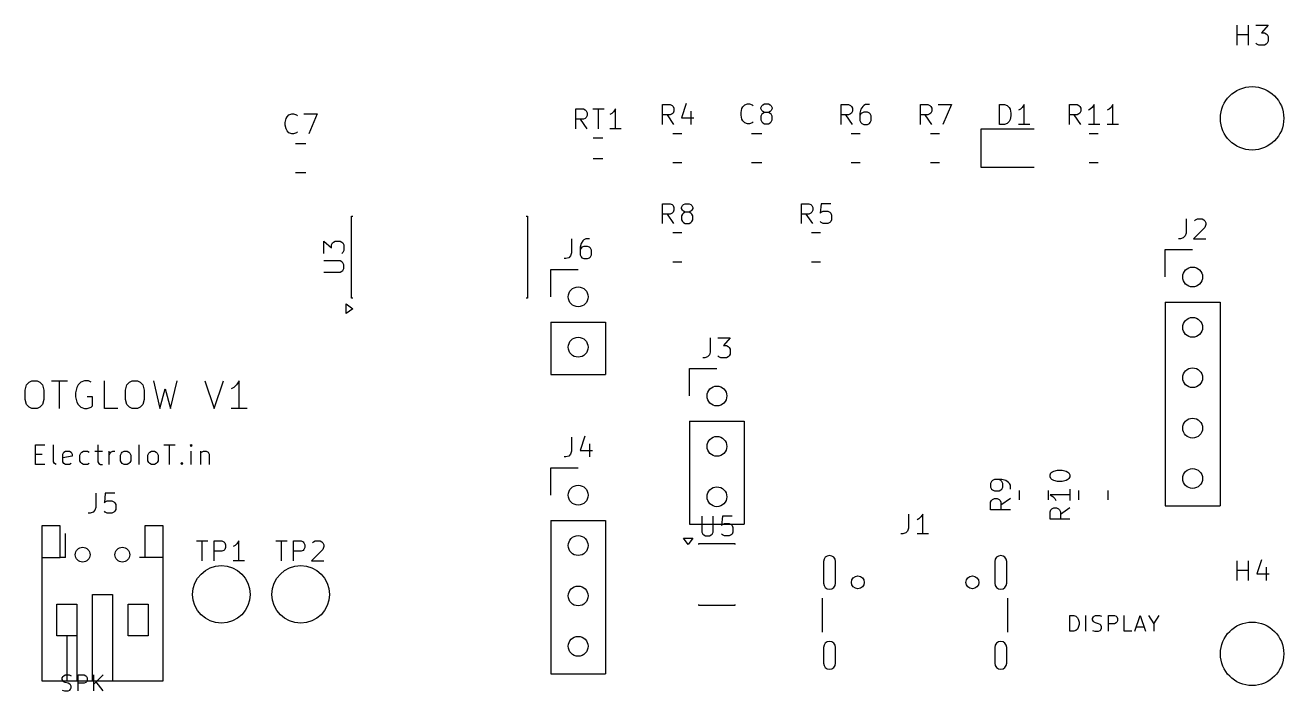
# Model space of a CAD drawing. Header units: millimetres. Extents: x 50 to 177, y -82 to -48.
# Drawn here: x 113.1 to 176.6, y -81.9 to -48.3 of the extents above; entities that cross this region are included whole.
import ezdxf

# ---------------------------------------------------------------- set-up
doc = ezdxf.new("R2010")
doc.units = ezdxf.units.MM
doc.layers.add('F.Silkscreen', color=41, linetype='CONTINUOUS', true_color=0xf2eda1)

msp = doc.modelspace()

# ---------------------------------------------------------------- linework, layer by layer
at = {"layer": 'F.Silkscreen', "linetype": 'CONTINUOUS'}
for p, q in [((174.238095, -49.304819), (174.238095, -48.304819)), ((174.238095, -48.781009), (174.809523, -48.781009)), ((174.809523, -49.304819), (174.809523, -48.304819)), ((175.190476, -48.304819), (175.809523, -48.304819)), ((175.809523, -48.304819), (175.47619, -48.685771)), ((175.47619, -48.685771), (175.619047, -48.685771)), ((175.619047, -48.685771), (175.714285, -48.73339)), ((175.714285, -48.73339), (175.761904, -48.781009)), ((175.761904, -48.781009), (175.809523, -48.876247)), ((175.809523, -48.876247), (175.809523, -49.114342)), ((175.238095, -49.2572), (175.190476, -49.20958)), ((175.333333, -49.304819), (175.238095, -49.2572)), ((175.619047, -49.304819), (175.333333, -49.304819)), ((175.714285, -49.2572), (175.619047, -49.304819)), ((175.761904, -49.20958), (175.714285, -49.2572)), ((175.809523, -49.114342), (175.761904, -49.20958)), ((140.880952, -53.524819), (140.880952, -52.524819)), ((140.880952, -52.524819), (141.261904, -52.524819)), ((141.261904, -52.524819), (141.357142, -52.572438)), ((141.357142, -52.572438), (141.404761, -52.620057)), ((141.404761, -52.620057), (141.45238, -52.715295)), ((141.738095, -52.524819), (142.309523, -52.524819)), ((142.023809, -53.524819), (142.023809, -52.524819)), ((142.785714, -52.667676), (142.690476, -52.762914)), ((142.880952, -52.524819), (142.785714, -52.667676)), ((142.880952, -53.524819), (142.880952, -52.524819)), ((145.261905, -53.304819), (145.261905, -52.304819)), ((145.261905, -52.304819), (145.642857, -52.304819)), ((145.642857, -52.304819), (145.738095, -52.352438)), ((145.738095, -52.352438), (145.785714, -52.400057)), ((145.785714, -52.400057), (145.833333, -52.495295)), ((145.833333, -52.638152), (145.785714, -52.73339)), ((145.833333, -52.495295), (145.833333, -52.638152)), ((146.452381, -52.2572), (146.214286, -52.971485)), ((146.690476, -52.638152), (146.690476, -53.304819)), ((149.214286, -52.70339), (149.261905, -52.512914)), ((149.214286, -52.846247), (149.214286, -52.70339)), ((149.261905, -52.512914), (149.309524, -52.417676)), ((149.309524, -52.417676), (149.404762, -52.322438)), ((149.404762, -52.322438), (149.547619, -52.274819)), ((149.547619, -52.274819), (149.642857, -52.274819)), ((149.642857, -52.274819), (149.785714, -52.322438)), ((149.785714, -52.322438), (149.833333, -52.370057)), ((150.214286, -52.465295), (150.261905, -52.370057)), ((150.214286, -52.512914), (150.214286, -52.465295)), ((150.261905, -52.608152), (150.214286, -52.512914)), ((150.261905, -52.370057), (150.309524, -52.322438)), ((150.309524, -52.655771), (150.261905, -52.608152)), ((150.309524, -52.322438), (150.404762, -52.274819)), ((150.404762, -52.70339), (150.309524, -52.655771)), ((150.404762, -52.70339), (150.309524, -52.751009)), ((150.404762, -52.274819), (150.595238, -52.274819)), ((150.595238, -52.70339), (150.404762, -52.70339)), ((150.595238, -52.274819), (150.690476, -52.322438)), ((150.690476, -52.655771), (150.595238, -52.70339)), ((150.690476, -52.751009), (150.595238, -52.70339)), ((150.690476, -52.322438), (150.738095, -52.370057)), ((150.738095, -52.608152), (150.690476, -52.655771)), ((150.738095, -52.370057), (150.785714, -52.465295)), ((150.785714, -52.512914), (150.738095, -52.608152)), ((150.785714, -52.465295), (150.785714, -52.512914)), ((154.261905, -53.304819), (154.261905, -52.304819)), ((154.261905, -52.304819), (154.642857, -52.304819)), ((154.642857, -52.304819), (154.738095, -52.352438)), ((154.738095, -52.352438), (154.785714, -52.400057)), ((154.785714, -52.400057), (154.833333, -52.495295)), ((154.833333, -52.638152), (154.785714, -52.73339)), ((154.833333, -52.495295), (154.833333, -52.638152)), ((155.261905, -52.542914), (155.214286, -52.73339)), ((155.357143, -52.400057), (155.261905, -52.542914)), ((155.404762, -52.685771), (155.309524, -52.73339)), ((155.404762, -52.352438), (155.357143, -52.400057)), ((155.5, -52.304819), (155.404762, -52.352438)), ((155.595238, -52.685771), (155.404762, -52.685771)), ((155.690476, -52.304819), (155.5, -52.304819)), ((155.690476, -52.73339), (155.595238, -52.685771)), ((158.261905, -53.304819), (158.261905, -52.304819)), ((158.261905, -52.304819), (158.642857, -52.304819)), ((158.642857, -52.304819), (158.738095, -52.352438)), ((158.738095, -52.352438), (158.785714, -52.400057)), ((158.785714, -52.400057), (158.833333, -52.495295)), ((158.833333, -52.638152), (158.785714, -52.73339)), ((158.833333, -52.495295), (158.833333, -52.638152)), ((159.166667, -52.304819), (159.833333, -52.304819)), ((159.833333, -52.304819), (159.404762, -53.304819)), ((162.261905, -53.304819), (162.261905, -52.304819)), ((162.261905, -52.304819), (162.5, -52.304819)), ((162.5, -52.304819), (162.642857, -52.352438)), ((162.642857, -52.352438), (162.738095, -52.447676)), ((162.738095, -52.447676), (162.785714, -52.542914)), ((162.785714, -52.542914), (162.833333, -52.73339)), ((163.309524, -52.542914), (163.214286, -52.590533)), ((163.404762, -52.447676), (163.309524, -52.542914)), ((163.5, -52.304819), (163.404762, -52.447676)), ((163.5, -53.304819), (163.5, -52.304819)), ((165.785714, -53.304819), (165.785714, -52.304819)), ((165.785714, -52.304819), (166.166666, -52.304819)), ((166.166666, -52.304819), (166.261904, -52.352438)), ((166.261904, -52.352438), (166.309523, -52.400057)), ((166.309523, -52.400057), (166.357142, -52.495295)), ((166.357142, -52.638152), (166.309523, -52.73339)), ((166.357142, -52.495295), (166.357142, -52.638152)), ((166.833333, -52.542914), (166.738095, -52.590533)), ((166.928571, -52.447676), (166.833333, -52.542914)), ((167.023809, -52.304819), (166.928571, -52.447676)), ((167.023809, -53.304819), (167.023809, -52.304819)), ((167.785714, -52.542914), (167.690476, -52.590533)), ((167.880952, -52.447676), (167.785714, -52.542914)), ((167.97619, -52.304819), (167.880952, -52.447676)), ((167.97619, -53.304819), (167.97619, -52.304819)), ((126.214286, -53.20339), (126.261905, -53.012914)), ((126.214286, -53.346247), (126.214286, -53.20339)), ((126.261905, -53.012914), (126.309524, -52.917676)), ((126.309524, -52.917676), (126.404762, -52.822438)), ((126.404762, -52.822438), (126.547619, -52.774819)), ((126.547619, -52.774819), (126.642857, -52.774819)), ((126.642857, -52.774819), (126.785714, -52.822438)), ((126.785714, -52.822438), (126.833333, -52.870057)), ((127.166667, -52.774819), (127.833333, -52.774819)), ((127.833333, -52.774819), (127.404762, -53.774819)), ((141.261904, -53.048628), (140.880952, -53.048628)), ((141.45238, -53.524819), (141.119047, -53.048628)), ((141.357142, -53.001009), (141.261904, -53.048628)), ((141.404761, -52.95339), (141.357142, -53.001009)), ((141.45238, -52.858152), (141.404761, -52.95339)), ((141.45238, -52.715295), (141.45238, -52.858152)), ((142.690476, -52.762914), (142.595238, -52.810533)), ((145.642857, -52.828628), (145.261905, -52.828628)), ((145.833333, -53.304819), (145.5, -52.828628)), ((145.738095, -52.781009), (145.642857, -52.828628)), ((145.785714, -52.73339), (145.738095, -52.781009)), ((146.214286, -52.971485), (146.833333, -52.971485)), ((149.261905, -53.036723), (149.214286, -52.846247)), ((149.309524, -53.131961), (149.261905, -53.036723)), ((149.404762, -53.2272), (149.309524, -53.131961)), ((149.547619, -53.274819), (149.404762, -53.2272)), ((149.642857, -53.274819), (149.547619, -53.274819)), ((149.785714, -53.2272), (149.642857, -53.274819)), ((149.833333, -53.17958), (149.785714, -53.2272)), ((150.261905, -52.798628), (150.214286, -52.893866)), ((150.214286, -52.893866), (150.214286, -53.084342)), ((150.214286, -53.084342), (150.261905, -53.17958)), ((150.309524, -52.751009), (150.261905, -52.798628)), ((150.261905, -53.17958), (150.309524, -53.2272)), ((150.309524, -53.2272), (150.404762, -53.274819)), ((150.404762, -53.274819), (150.595238, -53.274819)), ((150.595238, -53.274819), (150.690476, -53.2272)), ((150.738095, -52.798628), (150.690476, -52.751009)), ((150.690476, -53.2272), (150.738095, -53.17958)), ((150.785714, -52.893866), (150.738095, -52.798628)), ((150.738095, -53.17958), (150.785714, -53.084342)), ((150.785714, -53.084342), (150.785714, -52.893866)), ((154.642857, -52.828628), (154.261905, -52.828628)), ((154.833333, -53.304819), (154.5, -52.828628)), ((154.738095, -52.781009), (154.642857, -52.828628)), ((154.785714, -52.73339), (154.738095, -52.781009)), ((155.214286, -52.73339), (155.214286, -53.114342)), ((155.261905, -52.781009), (155.214286, -52.876247)), ((155.214286, -53.114342), (155.261905, -53.20958)), ((155.309524, -52.73339), (155.261905, -52.781009)), ((155.261905, -53.20958), (155.309524, -53.2572)), ((155.309524, -53.2572), (155.404762, -53.304819)), ((155.404762, -53.304819), (155.595238, -53.304819)), ((155.595238, -53.304819), (155.690476, -53.2572)), ((155.738095, -52.781009), (155.690476, -52.73339)), ((155.690476, -53.2572), (155.738095, -53.20958)), ((155.785714, -52.876247), (155.738095, -52.781009)), ((155.738095, -53.20958), (155.785714, -53.114342)), ((155.785714, -53.114342), (155.785714, -52.876247)), ((158.642857, -52.828628), (158.261905, -52.828628)), ((158.833333, -53.304819), (158.5, -52.828628)), ((158.738095, -52.781009), (158.642857, -52.828628)), ((158.785714, -52.73339), (158.738095, -52.781009)), ((162.5, -53.304819), (162.261905, -53.304819)), ((162.642857, -53.2572), (162.5, -53.304819)), ((162.738095, -53.161961), (162.642857, -53.2572)), ((162.785714, -53.066723), (162.738095, -53.161961)), ((162.833333, -52.876247), (162.785714, -53.066723)), ((162.833333, -52.73339), (162.833333, -52.876247)), ((163.785714, -53.304819), (163.214286, -53.304819)), ((166.166666, -52.828628), (165.785714, -52.828628)), ((166.357142, -53.304819), (166.023809, -52.828628)), ((166.261904, -52.781009), (166.166666, -52.828628)), ((166.309523, -52.73339), (166.261904, -52.781009)), ((167.309523, -53.304819), (166.738095, -53.304819)), ((168.261904, -53.304819), (167.690476, -53.304819)), ((126.261905, -53.536723), (126.214286, -53.346247)), ((126.309524, -53.631961), (126.261905, -53.536723)), ((126.404762, -53.7272), (126.309524, -53.631961)), ((126.547619, -53.774819), (126.404762, -53.7272)), ((126.642857, -53.774819), (126.547619, -53.774819)), ((126.785714, -53.7272), (126.642857, -53.774819)), ((126.833333, -53.67958), (126.785714, -53.7272)), ((143.166666, -53.524819), (142.595238, -53.524819)), ((145.772936, -53.765), (146.227064, -53.765)), ((149.738748, -53.765), (150.261252, -53.765)), ((154.772936, -53.765), (155.227064, -53.765)), ((158.772936, -53.765), (159.227064, -53.765)), ((161.315, -53.54), (161.315, -55.46)), ((164, -53.54), (161.315, -53.54)), ((166.772936, -53.765), (167.227064, -53.765)), ((126.738748, -54.265), (127.261252, -54.265)), ((141.762742, -53.9775), (142.237258, -53.9775)), ((141.762742, -55.0225), (142.237258, -55.0225)), ((145.772936, -55.235), (146.227064, -55.235)), ((149.738748, -55.235), (150.261252, -55.235)), ((154.772936, -55.235), (155.227064, -55.235)), ((158.772936, -55.235), (159.227064, -55.235)), ((166.772936, -55.235), (167.227064, -55.235)), ((126.738748, -55.735), (127.261252, -55.735)), ((161.315, -55.46), (164, -55.46)), ((145.261905, -58.304819), (145.261905, -57.304819)), ((145.261905, -57.304819), (145.642857, -57.304819)), ((145.642857, -57.304819), (145.738095, -57.352438)), ((145.738095, -57.781009), (145.642857, -57.828628)), ((145.738095, -57.352438), (145.785714, -57.400057)), ((145.785714, -57.73339), (145.738095, -57.781009)), ((145.785714, -57.400057), (145.833333, -57.495295)), ((145.833333, -57.638152), (145.785714, -57.73339)), ((145.833333, -57.495295), (145.833333, -57.638152)), ((146.214286, -57.495295), (146.261905, -57.400057)), ((146.214286, -57.542914), (146.214286, -57.495295)), ((146.261905, -57.638152), (146.214286, -57.542914)), ((146.261905, -57.400057), (146.309524, -57.352438)), ((146.309524, -57.685771), (146.261905, -57.638152)), ((146.309524, -57.781009), (146.261905, -57.828628)), ((146.309524, -57.352438), (146.404762, -57.304819)), ((146.404762, -57.73339), (146.309524, -57.685771)), ((146.404762, -57.73339), (146.309524, -57.781009)), ((146.404762, -57.304819), (146.595238, -57.304819)), ((146.595238, -57.73339), (146.404762, -57.73339)), ((146.595238, -57.304819), (146.690476, -57.352438)), ((146.690476, -57.685771), (146.595238, -57.73339)), ((146.690476, -57.781009), (146.595238, -57.73339)), ((146.690476, -57.352438), (146.738095, -57.400057)), ((146.738095, -57.638152), (146.690476, -57.685771)), ((146.738095, -57.828628), (146.690476, -57.781009)), ((146.738095, -57.400057), (146.785714, -57.495295)), ((146.785714, -57.542914), (146.738095, -57.638152)), ((146.785714, -57.495295), (146.785714, -57.542914)), ((152.261905, -58.304819), (152.261905, -57.304819)), ((152.261905, -57.304819), (152.642857, -57.304819)), ((152.642857, -57.304819), (152.738095, -57.352438)), ((152.738095, -57.781009), (152.642857, -57.828628)), ((152.738095, -57.352438), (152.785714, -57.400057)), ((152.785714, -57.73339), (152.738095, -57.781009)), ((152.785714, -57.400057), (152.833333, -57.495295)), ((152.833333, -57.638152), (152.785714, -57.73339)), ((152.833333, -57.495295), (152.833333, -57.638152)), ((153.261905, -57.304819), (153.214286, -57.781009)), ((153.214286, -57.781009), (153.261905, -57.73339)), ((153.738095, -57.304819), (153.261905, -57.304819)), ((153.261905, -57.73339), (153.357143, -57.685771)), ((153.357143, -57.685771), (153.595238, -57.685771)), ((153.595238, -57.685771), (153.690476, -57.73339)), ((153.690476, -57.73339), (153.738095, -57.781009)), ((153.738095, -57.781009), (153.785714, -57.876247)), ((129.565, -57.94), (129.63, -57.94)), ((129.565, -62.06), (129.565, -57.94)), ((138.37, -57.94), (138.435, -57.94)), ((138.435, -57.94), (138.435, -62.06)), ((145.642857, -57.828628), (145.261905, -57.828628)), ((145.833333, -58.304819), (145.5, -57.828628)), ((146.261905, -57.828628), (146.214286, -57.923866)), ((146.214286, -57.923866), (146.214286, -58.114342)), ((146.214286, -58.114342), (146.261905, -58.20958)), ((146.261905, -58.20958), (146.309524, -58.2572)), ((146.309524, -58.2572), (146.404762, -58.304819)), ((146.404762, -58.304819), (146.595238, -58.304819)), ((146.595238, -58.304819), (146.690476, -58.2572)), ((146.690476, -58.2572), (146.738095, -58.20958)), ((146.785714, -57.923866), (146.738095, -57.828628)), ((146.738095, -58.20958), (146.785714, -58.114342)), ((146.785714, -58.114342), (146.785714, -57.923866)), ((152.642857, -57.828628), (152.261905, -57.828628)), ((152.833333, -58.304819), (152.5, -57.828628)), ((153.261905, -58.2572), (153.214286, -58.20958)), ((153.357143, -58.304819), (153.261905, -58.2572)), ((153.595238, -58.304819), (153.357143, -58.304819)), ((153.690476, -58.2572), (153.595238, -58.304819)), ((153.738095, -58.20958), (153.690476, -58.2572)), ((153.785714, -58.114342), (153.738095, -58.20958)), ((153.785714, -57.876247), (153.785714, -58.114342)), ((171.666666, -58.074819), (171.666666, -58.789104)), ((172.095238, -58.170057), (172.142857, -58.122438)), ((172.142857, -58.122438), (172.238095, -58.074819)), ((172.238095, -58.074819), (172.47619, -58.074819)), ((172.47619, -58.074819), (172.571428, -58.122438)), ((172.571428, -58.122438), (172.619047, -58.170057)), ((172.619047, -58.170057), (172.666666, -58.265295)), ((172.666666, -58.360533), (172.619047, -58.50339)), ((172.666666, -58.265295), (172.666666, -58.360533)), ((145.772936, -58.765), (146.227064, -58.765)), ((152.772936, -58.765), (153.227064, -58.765)), ((171.523809, -59.0272), (171.380952, -59.074819)), ((171.619047, -58.931961), (171.523809, -59.0272)), ((171.666666, -58.789104), (171.619047, -58.931961)), ((172.619047, -58.50339), (172.047619, -59.074819)), ((128.174819, -59.809523), (128.174819, -59.190476)), ((128.174819, -59.190476), (128.555771, -59.523809)), ((128.555771, -59.380952), (128.60339, -59.285714)), ((128.555771, -59.523809), (128.555771, -59.380952)), ((128.60339, -59.285714), (128.651009, -59.238095)), ((128.651009, -59.238095), (128.746247, -59.190476)), ((128.746247, -59.190476), (128.984342, -59.190476)), ((128.984342, -59.190476), (129.07958, -59.238095)), ((129.07958, -59.238095), (129.1272, -59.285714)), ((129.1272, -59.285714), (129.174819, -59.380952)), ((129.174819, -59.666666), (129.1272, -59.761904)), ((129.174819, -59.380952), (129.174819, -59.666666)), ((140.666666, -59.074819), (140.666666, -59.789104)), ((141.142857, -59.312914), (141.095238, -59.50339)), ((141.095238, -59.50339), (141.095238, -59.884342)), ((141.142857, -59.551009), (141.095238, -59.646247)), ((141.238095, -59.170057), (141.142857, -59.312914)), ((141.190476, -59.50339), (141.142857, -59.551009)), ((141.285714, -59.455771), (141.190476, -59.50339)), ((141.285714, -59.122438), (141.238095, -59.170057)), ((141.380952, -59.074819), (141.285714, -59.122438)), ((141.47619, -59.455771), (141.285714, -59.455771)), ((141.571428, -59.074819), (141.380952, -59.074819)), ((141.571428, -59.50339), (141.47619, -59.455771)), ((141.619047, -59.551009), (141.571428, -59.50339)), ((141.666666, -59.646247), (141.619047, -59.551009)), ((141.666666, -59.884342), (141.666666, -59.646247)), ((170.62, -59.62), (172, -59.62)), ((170.62, -61), (170.62, -59.62)), ((171.380952, -59.074819), (171.285714, -59.074819)), ((172.047619, -59.074819), (172.666666, -59.074819)), ((128.984342, -60.190476), (128.174819, -60.190476)), ((129.07958, -60.238095), (128.984342, -60.190476)), ((129.1272, -59.761904), (129.07958, -59.809523)), ((129.1272, -60.285714), (129.07958, -60.238095)), ((129.174819, -60.380952), (129.1272, -60.285714)), ((140.380952, -60.074819), (140.285714, -60.074819)), ((140.523809, -60.0272), (140.380952, -60.074819)), ((140.619047, -59.931961), (140.523809, -60.0272)), ((140.666666, -59.789104), (140.619047, -59.931961)), ((141.095238, -59.884342), (141.142857, -59.97958)), ((141.142857, -59.97958), (141.190476, -60.0272)), ((141.190476, -60.0272), (141.285714, -60.074819)), ((141.285714, -60.074819), (141.47619, -60.074819)), ((141.47619, -60.074819), (141.571428, -60.0272)), ((141.571428, -60.0272), (141.619047, -59.97958)), ((141.619047, -59.97958), (141.666666, -59.884342)), ((145.772936, -60.235), (146.227064, -60.235)), ((152.772936, -60.235), (153.227064, -60.235)), ((128.174819, -60.761904), (128.984342, -60.761904)), ((128.984342, -60.761904), (129.07958, -60.714285)), ((129.07958, -60.714285), (129.1272, -60.666666)), ((129.1272, -60.666666), (129.174819, -60.571428)), ((129.174819, -60.571428), (129.174819, -60.380952)), ((139.62, -60.62), (141, -60.62)), ((139.62, -62), (139.62, -60.62)), ((129.63, -62.06), (129.565, -62.06)), ((138.435, -62.06), (138.37, -62.06)), ((129.3, -62.84), (129.3, -62.36)), ((129.3, -62.36), (129.63, -62.6)), ((129.3, -62.84), (129.3, -62.36)), ((129.3, -62.36), (129.63, -62.6)), ((129.63, -62.6), (129.3, -62.84)), ((129.63, -62.6), (129.3, -62.84)), ((170.62, -62.27), (170.62, -72.54)), ((170.62, -62.27), (173.38, -62.27)), ((173.38, -62.27), (173.38, -72.54)), ((139.62, -63.27), (139.62, -65.92)), ((139.62, -63.27), (142.38, -63.27)), ((142.38, -63.27), (142.38, -65.92)), ((147.666666, -64.074819), (147.666666, -64.789104)), ((148.047619, -64.074819), (148.666666, -64.074819)), ((148.666666, -64.074819), (148.333333, -64.455771)), ((148.333333, -64.455771), (148.47619, -64.455771)), ((148.47619, -64.455771), (148.571428, -64.50339)), ((148.571428, -64.50339), (148.619047, -64.551009)), ((148.619047, -64.551009), (148.666666, -64.646247)), ((148.666666, -64.646247), (148.666666, -64.884342)), ((147.380952, -65.074819), (147.285714, -65.074819)), ((147.523809, -65.0272), (147.380952, -65.074819)), ((147.619047, -64.931961), (147.523809, -65.0272)), ((147.666666, -64.789104), (147.619047, -64.931961)), ((148.095238, -65.0272), (148.047619, -64.97958)), ((148.190476, -65.074819), (148.095238, -65.0272)), ((148.47619, -65.074819), (148.190476, -65.074819)), ((148.571428, -65.0272), (148.47619, -65.074819)), ((148.619047, -64.97958), (148.571428, -65.0272)), ((148.666666, -64.884342), (148.619047, -64.97958)), ((139.62, -65.92), (142.38, -65.92)), ((146.62, -65.62), (148, -65.62)), ((146.62, -67), (146.62, -65.62)), ((113.099999, -66.703413), (113.166666, -66.436746)), ((113.166666, -66.436746), (113.299999, -66.303413)), ((113.299999, -66.303413), (113.433333, -66.236746)), ((113.433333, -66.236746), (113.699999, -66.236746)), ((113.699999, -66.236746), (113.833333, -66.303413)), ((113.833333, -66.303413), (113.966666, -66.436746)), ((113.966666, -66.436746), (114.033333, -66.703413)), ((114.433333, -66.236746), (115.233333, -66.236746)), ((114.833333, -67.636746), (114.833333, -66.236746)), ((115.7, -66.57008), (115.633333, -66.836746)), ((115.766667, -66.436746), (115.7, -66.57008)), ((115.9, -66.303413), (115.766667, -66.436746)), ((116.1, -66.236746), (115.9, -66.303413)), ((116.3, -66.236746), (116.1, -66.236746)), ((116.433333, -66.303413), (116.3, -66.236746)), ((117.1, -67.636746), (117.1, -66.236746)), ((118.166666, -66.703413), (118.233333, -66.436746)), ((118.233333, -66.436746), (118.366666, -66.303413)), ((118.366666, -66.303413), (118.5, -66.236746)), ((118.5, -66.236746), (118.766666, -66.236746)), ((118.766666, -66.236746), (118.9, -66.303413)), ((118.9, -66.303413), (119.033333, -66.436746)), ((119.033333, -66.436746), (119.1, -66.703413)), ((119.566667, -66.236746), (119.9, -67.636746)), ((119.9, -67.636746), (120.166667, -66.636746)), ((120.166667, -66.636746), (120.433333, -67.636746)), ((120.433333, -67.636746), (120.766667, -66.236746)), ((122.166667, -66.236746), (122.633334, -67.636746)), ((122.633334, -67.636746), (123.1, -66.236746)), ((123.633334, -66.57008), (123.5, -66.636746)), ((123.766667, -66.436746), (123.633334, -66.57008)), ((123.9, -66.236746), (123.766667, -66.436746)), ((123.9, -67.636746), (123.9, -66.236746)), ((113.099999, -67.17008), (113.099999, -66.703413)), ((113.166666, -67.436746), (113.099999, -67.17008)), ((114.033333, -67.17008), (113.966666, -67.436746)), ((114.033333, -66.703413), (114.033333, -67.17008)), ((115.633333, -66.836746), (115.633333, -67.036746)), ((115.633333, -67.036746), (115.7, -67.303413)), ((115.7, -67.303413), (115.766667, -67.436746)), ((116.5, -67.036746), (116.233333, -67.036746)), ((116.5, -67.503413), (116.5, -67.036746)), ((118.166666, -67.17008), (118.166666, -66.703413)), ((118.233333, -67.436746), (118.166666, -67.17008)), ((119.1, -67.17008), (119.033333, -67.436746)), ((119.1, -66.703413), (119.1, -67.17008)), ((113.299999, -67.57008), (113.166666, -67.436746)), ((113.433333, -67.636746), (113.299999, -67.57008)), ((113.699999, -67.636746), (113.433333, -67.636746)), ((113.833333, -67.57008), (113.699999, -67.636746)), ((113.966666, -67.436746), (113.833333, -67.57008)), ((115.766667, -67.436746), (115.9, -67.57008)), ((115.9, -67.57008), (116.1, -67.636746)), ((116.1, -67.636746), (116.233333, -67.636746)), ((116.233333, -67.636746), (116.433333, -67.57008)), ((116.433333, -67.57008), (116.5, -67.503413)), ((117.766667, -67.636746), (117.1, -67.636746)), ((118.366666, -67.57008), (118.233333, -67.436746)), ((118.5, -67.636746), (118.366666, -67.57008)), ((118.766666, -67.636746), (118.5, -67.636746)), ((118.9, -67.57008), (118.766666, -67.636746)), ((119.033333, -67.436746), (118.9, -67.57008)), ((124.3, -67.636746), (123.5, -67.636746)), ((146.62, -68.27), (146.62, -73.46)), ((146.62, -68.27), (149.38, -68.27)), ((149.38, -68.27), (149.38, -73.46)), ((140.666666, -69.074819), (140.666666, -69.789104)), ((141.333333, -69.0272), (141.095238, -69.741485)), ((113.619047, -70.454819), (113.619047, -69.454819)), ((113.619047, -69.454819), (114.095237, -69.454819)), ((114.523809, -70.311961), (114.523809, -69.454819)), ((115, -69.931009), (115.047619, -69.835771)), ((115.047619, -69.835771), (115.142857, -69.788152)), ((115.142857, -69.788152), (115.333333, -69.788152)), ((115.333333, -69.788152), (115.428571, -69.835771)), ((115.428571, -69.835771), (115.47619, -69.931009)), ((115.904762, -69.88339), (115.952381, -69.835771)), ((115.952381, -69.835771), (116.047619, -69.788152)), ((116.047619, -69.788152), (116.238095, -69.788152)), ((116.238095, -69.788152), (116.333333, -69.835771)), ((116.619048, -69.788152), (117, -69.788152)), ((116.761905, -69.454819), (116.761905, -70.311961)), ((117.333334, -70.454819), (117.333334, -69.788152)), ((117.380953, -69.88339), (117.428572, -69.835771)), ((117.428572, -69.835771), (117.52381, -69.788152)), ((117.52381, -69.788152), (117.619048, -69.788152)), ((117.952382, -69.88339), (118.000001, -69.835771)), ((118.000001, -69.835771), (118.095239, -69.788152)), ((118.095239, -69.788152), (118.238096, -69.788152)), ((118.238096, -69.788152), (118.333334, -69.835771)), ((118.333334, -69.835771), (118.380953, -69.88339)), ((118.857144, -70.454819), (118.857144, -69.454819)), ((119.333334, -69.88339), (119.380953, -69.835771)), ((119.380953, -69.835771), (119.476191, -69.788152)), ((119.476191, -69.788152), (119.619048, -69.788152)), ((119.619048, -69.788152), (119.714286, -69.835771)), ((119.714286, -69.835771), (119.761905, -69.88339)), ((120.095239, -69.454819), (120.666667, -69.454819)), ((120.380953, -70.454819), (120.380953, -69.454819)), ((121.476191, -69.454819), (121.428572, -69.502438)), ((121.428572, -69.502438), (121.476191, -69.550057)), ((121.52381, -69.502438), (121.476191, -69.454819)), ((121.476191, -69.454819), (121.476191, -69.550057)), ((121.476191, -69.550057), (121.52381, -69.502438)), ((121.476191, -70.454819), (121.476191, -69.788152)), ((121.952381, -69.788152), (121.952381, -70.454819)), ((121.952381, -69.88339), (122, -69.835771)), ((122, -69.835771), (122.095238, -69.788152)), ((122.095238, -69.788152), (122.238095, -69.788152)), ((122.238095, -69.788152), (122.333333, -69.835771)), ((122.333333, -69.835771), (122.380952, -69.931009)), ((140.666666, -69.789104), (140.619047, -69.931961)), ((141.095238, -69.741485), (141.714285, -69.741485)), ((141.571428, -69.408152), (141.571428, -70.074819)), ((113.619047, -69.931009), (113.95238, -69.931009)), ((114.095237, -70.454819), (113.619047, -70.454819)), ((114.571428, -70.4072), (114.523809, -70.311961)), ((114.666666, -70.454819), (114.571428, -70.4072)), ((115, -70.311961), (115, -69.931009)), ((115.47619, -70.026247), (115, -70.121485)), ((115.047619, -70.4072), (115, -70.311961)), ((115.142857, -70.454819), (115.047619, -70.4072)), ((115.333333, -70.454819), (115.142857, -70.454819)), ((115.428571, -70.4072), (115.333333, -70.454819)), ((115.47619, -69.931009), (115.47619, -70.026247)), ((115.857143, -69.978628), (115.904762, -69.88339)), ((115.857143, -70.264342), (115.857143, -69.978628)), ((115.904762, -70.35958), (115.857143, -70.264342)), ((115.952381, -70.4072), (115.904762, -70.35958)), ((116.047619, -70.454819), (115.952381, -70.4072)), ((116.238095, -70.454819), (116.047619, -70.454819)), ((116.333333, -70.4072), (116.238095, -70.454819)), ((116.761905, -70.311961), (116.809524, -70.4072)), ((116.809524, -70.4072), (116.904762, -70.454819)), ((116.904762, -70.454819), (117, -70.454819)), ((117.333334, -69.978628), (117.380953, -69.88339)), ((117.904763, -69.978628), (117.952382, -69.88339)), ((117.904763, -70.264342), (117.904763, -69.978628)), ((117.952382, -70.35958), (117.904763, -70.264342)), ((118.000001, -70.4072), (117.952382, -70.35958)), ((118.095239, -70.454819), (118.000001, -70.4072)), ((118.238096, -70.454819), (118.095239, -70.454819)), ((118.333334, -70.4072), (118.238096, -70.454819)), ((118.380953, -70.35958), (118.333334, -70.4072)), ((118.380953, -69.88339), (118.428572, -69.978628)), ((118.428572, -70.264342), (118.380953, -70.35958)), ((118.428572, -69.978628), (118.428572, -70.264342)), ((119.285715, -69.978628), (119.333334, -69.88339)), ((119.285715, -70.264342), (119.285715, -69.978628)), ((119.333334, -70.35958), (119.285715, -70.264342)), ((119.380953, -70.4072), (119.333334, -70.35958)), ((119.476191, -70.454819), (119.380953, -70.4072)), ((119.619048, -70.454819), (119.476191, -70.454819)), ((119.714286, -70.4072), (119.619048, -70.454819)), ((119.761905, -70.35958), (119.714286, -70.4072)), ((119.761905, -69.88339), (119.809524, -69.978628)), ((119.809524, -70.264342), (119.761905, -70.35958)), ((119.809524, -69.978628), (119.809524, -70.264342)), ((120.952382, -70.4072), (121.000001, -70.35958)), ((121.000001, -70.454819), (120.952382, -70.4072)), ((121.000001, -70.35958), (121.04762, -70.4072)), ((121.000001, -70.35958), (121.000001, -70.454819)), ((121.04762, -70.4072), (121.000001, -70.454819)), ((122.380952, -69.931009), (122.380952, -70.454819)), ((140.380952, -70.074819), (140.285714, -70.074819)), ((140.523809, -70.0272), (140.380952, -70.074819)), ((140.619047, -69.931961), (140.523809, -70.0272)), ((139.62, -70.62), (141, -70.62)), ((139.62, -72), (139.62, -70.62)), ((164.804819, -70.97619), (164.852438, -70.880952)), ((164.804819, -71.071428), (164.804819, -70.97619)), ((164.852438, -71.166666), (164.804819, -71.071428)), ((164.852438, -70.880952), (164.900057, -70.833333)), ((164.900057, -70.833333), (164.995295, -70.785714)), ((164.995295, -70.785714), (165.185771, -70.738095)), ((165.185771, -70.738095), (165.423866, -70.738095)), ((165.423866, -70.738095), (165.614342, -70.785714)), ((165.614342, -70.785714), (165.70958, -70.833333)), ((165.70958, -70.833333), (165.7572, -70.880952)), ((165.7572, -70.880952), (165.804819, -70.97619)), ((165.804819, -71.071428), (165.7572, -71.166666)), ((165.804819, -70.97619), (165.804819, -71.071428)), ((161.852438, -71.309523), (161.804819, -71.404761)), ((161.804819, -71.404761), (161.804819, -71.595237)), ((161.804819, -71.595237), (161.852438, -71.690475)), ((161.900057, -71.261904), (161.852438, -71.309523)), ((161.852438, -71.690475), (161.900057, -71.738094)), ((161.995295, -71.214285), (161.900057, -71.261904)), ((161.900057, -71.738094), (161.995295, -71.785713)), ((162.376247, -71.214285), (161.995295, -71.214285)), ((162.328628, -71.261904), (162.23339, -71.214285)), ((162.23339, -71.785713), (162.328628, -71.738094)), ((162.376247, -71.309523), (162.328628, -71.261904)), ((162.328628, -71.738094), (162.376247, -71.690475)), ((162.566723, -71.261904), (162.376247, -71.214285)), ((162.423866, -71.404761), (162.376247, -71.309523)), ((162.376247, -71.690475), (162.423866, -71.595237)), ((162.423866, -71.595237), (162.423866, -71.404761)), ((162.70958, -71.357142), (162.566723, -71.261904)), ((162.7572, -71.404761), (162.70958, -71.357142)), ((162.804819, -71.499999), (162.7572, -71.404761)), ((162.804819, -71.690475), (162.804819, -71.499999)), ((164.900057, -71.214285), (164.852438, -71.166666)), ((164.995295, -71.261904), (164.900057, -71.214285)), ((165.185771, -71.309523), (164.995295, -71.261904)), ((165.423866, -71.309523), (165.185771, -71.309523)), ((165.614342, -71.261904), (165.423866, -71.309523)), ((165.70958, -71.214285), (165.614342, -71.261904)), ((165.7572, -71.166666), (165.70958, -71.214285)), ((165.804819, -71.690476), (165.804819, -72.261904)), ((116.666666, -71.904819), (116.666666, -72.619104)), ((117.142857, -71.904819), (117.095238, -72.381009)), ((117.095238, -72.381009), (117.142857, -72.33339)), ((117.619047, -71.904819), (117.142857, -71.904819)), ((117.142857, -72.33339), (117.238095, -72.285771)), ((117.238095, -72.285771), (117.47619, -72.285771)), ((117.47619, -72.285771), (117.571428, -72.33339)), ((117.571428, -72.33339), (117.619047, -72.381009)), ((117.619047, -72.381009), (117.666666, -72.476247)), ((161.804819, -72.357142), (161.852438, -72.261904)), ((161.804819, -72.738094), (161.804819, -72.357142)), ((161.852438, -72.261904), (161.900057, -72.214285)), ((161.900057, -72.214285), (161.995295, -72.166666)), ((161.995295, -71.785713), (162.23339, -71.785713)), ((161.995295, -72.166666), (162.138152, -72.166666)), ((162.138152, -72.166666), (162.23339, -72.214285)), ((162.23339, -72.214285), (162.281009, -72.261904)), ((162.281009, -72.261904), (162.328628, -72.357142)), ((162.804819, -72.166666), (162.328628, -72.499999)), ((162.328628, -72.357142), (162.328628, -72.738094)), ((163.265, -72.227064), (163.265, -71.772936)), ((164.735, -72.227064), (164.735, -71.772936)), ((165.804819, -71.97619), (164.804819, -71.97619)), ((164.804819, -71.97619), (164.947676, -72.071428)), ((164.947676, -72.071428), (165.042914, -72.166666)), ((165.042914, -72.166666), (165.090533, -72.261904)), ((166.265, -72.227064), (166.265, -71.772936)), ((167.735, -72.227064), (167.735, -71.772936)), ((116.380952, -72.904819), (116.285714, -72.904819)), ((116.523809, -72.8572), (116.380952, -72.904819)), ((116.619047, -72.761961), (116.523809, -72.8572)), ((116.666666, -72.619104), (116.619047, -72.761961)), ((117.142857, -72.8572), (117.095238, -72.80958)), ((117.238095, -72.904819), (117.142857, -72.8572)), ((117.47619, -72.904819), (117.238095, -72.904819)), ((117.571428, -72.8572), (117.47619, -72.904819)), ((117.619047, -72.80958), (117.571428, -72.8572)), ((117.666666, -72.714342), (117.619047, -72.80958)), ((117.666666, -72.476247), (117.666666, -72.714342)), ((157.666666, -72.954819), (157.666666, -73.669104)), ((158.380952, -72.954819), (158.285714, -73.097676)), ((158.380952, -73.954819), (158.380952, -72.954819)), ((162.804819, -72.738094), (161.804819, -72.738094)), ((164.804819, -72.833333), (164.852438, -72.738095)), ((164.804819, -73.214285), (164.804819, -72.833333)), ((164.852438, -72.738095), (164.900057, -72.690476)), ((164.900057, -72.690476), (164.995295, -72.642857)), ((164.995295, -72.642857), (165.138152, -72.642857)), ((165.138152, -72.642857), (165.23339, -72.690476)), ((165.23339, -72.690476), (165.281009, -72.738095)), ((165.281009, -72.738095), (165.328628, -72.833333)), ((165.804819, -72.642857), (165.328628, -72.97619)), ((165.328628, -72.833333), (165.328628, -73.214285)), ((170.62, -72.54), (173.38, -72.54)), ((113.94, -73.54), (113.94, -81.36)), ((114.86, -73.54), (113.94, -73.54)), ((114.86, -75.14), (114.86, -73.54)), ((119.14, -73.54), (119.14, -75.14)), ((120.06, -73.54), (119.14, -73.54)), ((120.06, -81.36), (120.06, -73.54)), ((139.62, -73.27), (139.62, -81)), ((139.62, -73.27), (142.38, -73.27)), ((142.38, -73.27), (142.38, -81)), ((146.62, -73.46), (149.38, -73.46)), ((147.238095, -73.054819), (147.238095, -73.864342)), ((147.809523, -73.864342), (147.809523, -73.054819)), ((148.285714, -73.054819), (148.238095, -73.531009)), ((148.238095, -73.531009), (148.285714, -73.48339)), ((148.761904, -73.054819), (148.285714, -73.054819)), ((148.285714, -73.48339), (148.380952, -73.435771)), ((148.380952, -73.435771), (148.619047, -73.435771)), ((148.619047, -73.435771), (148.714285, -73.48339)), ((148.714285, -73.48339), (148.761904, -73.531009)), ((148.761904, -73.531009), (148.809523, -73.626247)), ((148.809523, -73.626247), (148.809523, -73.864342)), ((158.190476, -73.192914), (158.095238, -73.240533)), ((158.285714, -73.097676), (158.190476, -73.192914)), ((165.804819, -73.214285), (164.804819, -73.214285)), ((115.14, -75.14), (115.14, -73.925)), ((146.55, -74.49), (146.31, -74.16)), ((146.31, -74.16), (146.79, -74.16)), ((146.55, -74.49), (146.31, -74.16)), ((146.31, -74.16), (146.79, -74.16)), ((146.79, -74.16), (146.55, -74.49)), ((146.79, -74.16), (146.55, -74.49)), ((147.238095, -73.864342), (147.285714, -73.95958)), ((147.285714, -73.95958), (147.333333, -74.0072)), ((147.333333, -74.0072), (147.428571, -74.054819)), ((147.428571, -74.054819), (147.619047, -74.054819)), ((147.619047, -74.054819), (147.714285, -74.0072)), ((147.714285, -74.0072), (147.761904, -73.95958)), ((147.761904, -73.95958), (147.809523, -73.864342)), ((148.285714, -74.0072), (148.238095, -73.95958)), ((148.380952, -74.054819), (148.285714, -74.0072)), ((148.619047, -74.054819), (148.380952, -74.054819)), ((148.714285, -74.0072), (148.619047, -74.054819)), ((148.761904, -73.95958), (148.714285, -74.0072)), ((148.809523, -73.864342), (148.761904, -73.95958)), ((157.380952, -73.954819), (157.285714, -73.954819)), ((157.523809, -73.9072), (157.380952, -73.954819)), ((157.619047, -73.811961), (157.523809, -73.9072)), ((157.666666, -73.669104), (157.619047, -73.811961)), ((158.666666, -73.954819), (158.095238, -73.954819)), ((121.738095, -74.306819), (122.309523, -74.306819)), ((122.023809, -75.306819), (122.023809, -74.306819)), ((122.642857, -75.306819), (122.642857, -74.306819)), ((122.642857, -74.306819), (123.023809, -74.306819)), ((123.023809, -74.830628), (122.642857, -74.830628)), ((123.023809, -74.306819), (123.119047, -74.354438)), ((123.119047, -74.783009), (123.023809, -74.830628)), ((123.119047, -74.354438), (123.166666, -74.402057)), ((123.166666, -74.73539), (123.119047, -74.783009)), ((123.166666, -74.402057), (123.214285, -74.497295)), ((123.214285, -74.640152), (123.166666, -74.73539)), ((123.214285, -74.497295), (123.214285, -74.640152)), ((123.690476, -74.544914), (123.595238, -74.592533)), ((123.785714, -74.449676), (123.690476, -74.544914)), ((123.880952, -74.306819), (123.785714, -74.449676)), ((123.880952, -75.306819), (123.880952, -74.306819)), ((125.738095, -74.306819), (126.309523, -74.306819)), ((126.023809, -75.306819), (126.023809, -74.306819)), ((126.642857, -75.306819), (126.642857, -74.306819)), ((126.642857, -74.306819), (127.023809, -74.306819)), ((127.023809, -74.830628), (126.642857, -74.830628)), ((127.023809, -74.306819), (127.119047, -74.354438)), ((127.119047, -74.783009), (127.023809, -74.830628)), ((127.119047, -74.354438), (127.166666, -74.402057)), ((127.166666, -74.73539), (127.119047, -74.783009)), ((127.166666, -74.402057), (127.214285, -74.497295)), ((127.214285, -74.640152), (127.166666, -74.73539)), ((127.214285, -74.497295), (127.214285, -74.640152)), ((128.119047, -74.73539), (127.547619, -75.306819)), ((127.595238, -74.402057), (127.642857, -74.354438)), ((127.642857, -74.354438), (127.738095, -74.306819)), ((127.738095, -74.306819), (127.97619, -74.306819)), ((127.97619, -74.306819), (128.071428, -74.354438)), ((128.071428, -74.354438), (128.119047, -74.402057)), ((128.119047, -74.402057), (128.166666, -74.497295)), ((128.166666, -74.592533), (128.119047, -74.73539)), ((128.166666, -74.497295), (128.166666, -74.592533)), ((147.09, -74.44), (148.91, -74.44)), ((147.09, -74.49), (147.09, -74.44)), ((148.91, -74.44), (148.91, -74.49)), ((113.94, -75.14), (114.86, -75.14)), ((115.14, -75.14), (114.86, -75.14)), ((119.14, -75.14), (118.86, -75.14)), ((120.06, -75.14), (119.14, -75.14)), ((124.166666, -75.306819), (123.595238, -75.306819)), ((127.547619, -75.306819), (128.166666, -75.306819)), ((153.38, -75.345), (153.38, -76.445)), ((153.98, -76.445), (153.98, -75.345)), ((162.02, -75.345), (162.02, -76.445)), ((162.62, -76.445), (162.62, -75.345)), ((174.238095, -76.304819), (174.238095, -75.304819)), ((174.809523, -76.304819), (174.809523, -75.304819)), ((175.47619, -75.2572), (175.238095, -75.971485)), ((174.238095, -75.781009), (174.809523, -75.781009)), ((175.238095, -75.971485), (175.857142, -75.971485)), ((175.714285, -75.638152), (175.714285, -76.304819)), ((116.5, -77), (117.5, -77)), ((116.5, -81.36), (116.5, -77)), ((117.5, -77), (117.5, -81.36)), ((153.33, -78.9), (153.33, -77.2)), ((162.67, -78.9), (162.67, -77.2)), ((114.7, -77.5), (115.7, -77.5)), ((114.7, -79.1), (114.7, -77.5)), ((115.7, -77.5), (115.7, -79.1)), ((118.3, -77.5), (119.3, -77.5)), ((118.3, -79.1), (118.3, -77.5)), ((119.3, -77.5), (119.3, -79.1)), ((147.09, -77.56), (147.09, -77.51)), ((148.91, -77.56), (147.09, -77.56)), ((148.91, -77.51), (148.91, -77.56)), ((165.809524, -78.863855), (165.809524, -78.063855)), ((165.809524, -78.063855), (166, -78.063855)), ((166, -78.063855), (166.114286, -78.10195)), ((166.114286, -78.10195), (166.190476, -78.17814)), ((166.609524, -78.863855), (166.609524, -78.063855)), ((166.990476, -78.140045), (167.028571, -78.10195)), ((167.028571, -78.10195), (167.104761, -78.063855)), ((167.104761, -78.063855), (167.295238, -78.063855)), ((167.295238, -78.063855), (167.409523, -78.10195)), ((167.752381, -78.863855), (167.752381, -78.063855)), ((167.752381, -78.063855), (168.057143, -78.063855)), ((168.057143, -78.063855), (168.133333, -78.10195)), ((168.133333, -78.10195), (168.171428, -78.140045)), ((168.552381, -78.863855), (168.552381, -78.063855)), ((169.085714, -78.863855), (169.352381, -78.063855)), ((169.352381, -78.063855), (169.619047, -78.863855)), ((169.771428, -78.063855), (170.038095, -78.482902)), ((170.038095, -78.482902), (170.304761, -78.063855)), ((166.190476, -78.17814), (166.228571, -78.254331)), ((166.228571, -78.673379), (166.190476, -78.749569)), ((166.228571, -78.254331), (166.266667, -78.406712)), ((166.266667, -78.520998), (166.228571, -78.673379)), ((166.266667, -78.406712), (166.266667, -78.520998)), ((166.95238, -78.216236), (166.990476, -78.140045)), ((166.95238, -78.292426), (166.95238, -78.216236)), ((166.990476, -78.368617), (166.95238, -78.292426)), ((167.028571, -78.406712), (166.990476, -78.368617)), ((167.104761, -78.444807), (167.028571, -78.406712)), ((167.257142, -78.482902), (167.104761, -78.444807)), ((167.333333, -78.520998), (167.257142, -78.482902)), ((167.371428, -78.559093), (167.333333, -78.520998)), ((167.409523, -78.635283), (167.371428, -78.559093)), ((167.371428, -78.787664), (167.409523, -78.711474)), ((167.409523, -78.711474), (167.409523, -78.635283)), ((168.057143, -78.482902), (167.752381, -78.482902)), ((168.133333, -78.444807), (168.057143, -78.482902)), ((168.171428, -78.406712), (168.133333, -78.444807)), ((168.171428, -78.140045), (168.209524, -78.216236)), ((168.209524, -78.330521), (168.171428, -78.406712)), ((168.209524, -78.216236), (168.209524, -78.330521)), ((169.161904, -78.635283), (169.542857, -78.635283)), ((170.038095, -78.482902), (170.038095, -78.863855)), ((115.7, -79.1), (114.7, -79.1)), ((115.2, -79.1), (115.2, -81.36)), ((115.7, -79.1), (115.7, -81.36)), ((119.3, -79.1), (118.3, -79.1)), ((166, -78.863855), (165.809524, -78.863855)), ((166.114286, -78.82576), (166, -78.863855)), ((166.190476, -78.749569), (166.114286, -78.82576)), ((166.95238, -78.82576), (167.066666, -78.863855)), ((167.066666, -78.863855), (167.257142, -78.863855)), ((167.257142, -78.863855), (167.333333, -78.82576)), ((167.333333, -78.82576), (167.371428, -78.787664)), ((168.933333, -78.863855), (168.552381, -78.863855)), ((153.38, -79.675), (153.38, -80.475)), ((153.98, -80.475), (153.98, -79.675)), ((162.02, -79.675), (162.02, -80.475)), ((162.62, -80.475), (162.62, -79.675)), ((114.971428, -81.216236), (115.009524, -81.140045)), ((114.971428, -81.292426), (114.971428, -81.216236)), ((115.009524, -81.140045), (115.047619, -81.10195)), ((115.047619, -81.10195), (115.123809, -81.063855)), ((115.123809, -81.063855), (115.314286, -81.063855)), ((115.314286, -81.063855), (115.428571, -81.10195)), ((115.771429, -81.863855), (115.771429, -81.063855)), ((115.771429, -81.063855), (116.076191, -81.063855)), ((116.076191, -81.063855), (116.152381, -81.10195)), ((116.152381, -81.10195), (116.190476, -81.140045)), ((116.190476, -81.140045), (116.228572, -81.216236)), ((116.228572, -81.216236), (116.228572, -81.330521)), ((116.571429, -81.863855), (116.571429, -81.063855)), ((117.028572, -81.063855), (116.571429, -81.520998)), ((139.62, -81), (142.38, -81)), ((113.94, -81.36), (120.06, -81.36)), ((115.009524, -81.368617), (114.971428, -81.292426)), ((114.971428, -81.82576), (115.085714, -81.863855)), ((115.047619, -81.406712), (115.009524, -81.368617)), ((115.123809, -81.444807), (115.047619, -81.406712)), ((115.085714, -81.863855), (115.27619, -81.863855)), ((115.27619, -81.482902), (115.123809, -81.444807)), ((115.352381, -81.520998), (115.27619, -81.482902)), ((115.27619, -81.863855), (115.352381, -81.82576)), ((115.390476, -81.559093), (115.352381, -81.520998)), ((115.352381, -81.82576), (115.390476, -81.787664)), ((115.428571, -81.635283), (115.390476, -81.559093)), ((115.390476, -81.787664), (115.428571, -81.711474)), ((115.428571, -81.711474), (115.428571, -81.635283)), ((116.076191, -81.482902), (115.771429, -81.482902)), ((116.152381, -81.444807), (116.076191, -81.482902)), ((116.190476, -81.406712), (116.152381, -81.444807)), ((116.228572, -81.330521), (116.190476, -81.406712)), ((117.028572, -81.863855), (116.685714, -81.406712))]:
    msp.add_line(p, q, dxfattribs=at)
at = {"layer": 'F.Silkscreen'}
for centre, radius in [((175, -53), 1.599999), ((172, -61), 0.5), ((141, -62), 0.5), ((172, -63.54), 0.5), ((141, -64.54), 0.5), ((172, -66.08), 0.5), ((148, -67), 0.5), ((172, -68.62), 0.5), ((148, -69.54), 0.5), ((172, -71.16), 0.5), ((141, -72), 0.5), ((148, -72.08), 0.5), ((141, -74.54), 0.5), ((116, -75), 0.375), ((118, -75), 0.375), ((123, -77), 1.45), ((127, -77), 1.45), ((155.11, -76.395), 0.324999), ((160.89, -76.395), 0.324999), ((141, -77.08), 0.5), ((175, -80), 1.599999), ((141, -79.62), 0.5)]:
    msp.add_circle(centre, radius, dxfattribs=at)
for centre, start, end in [((153.68, -75.345), 0, 180), ((162.32, -75.345), 0, 180), ((153.68, -76.445), -180, 0), ((162.32, -76.445), -180, 0), ((153.68, -79.675), 0, 180), ((162.32, -79.675), 0, 180), ((153.68, -80.475), -180, 0), ((162.32, -80.475), -180, 0)]:
    msp.add_arc(centre, 0.3, start, end, dxfattribs=at)

doc.saveas('drawing.dxf')
